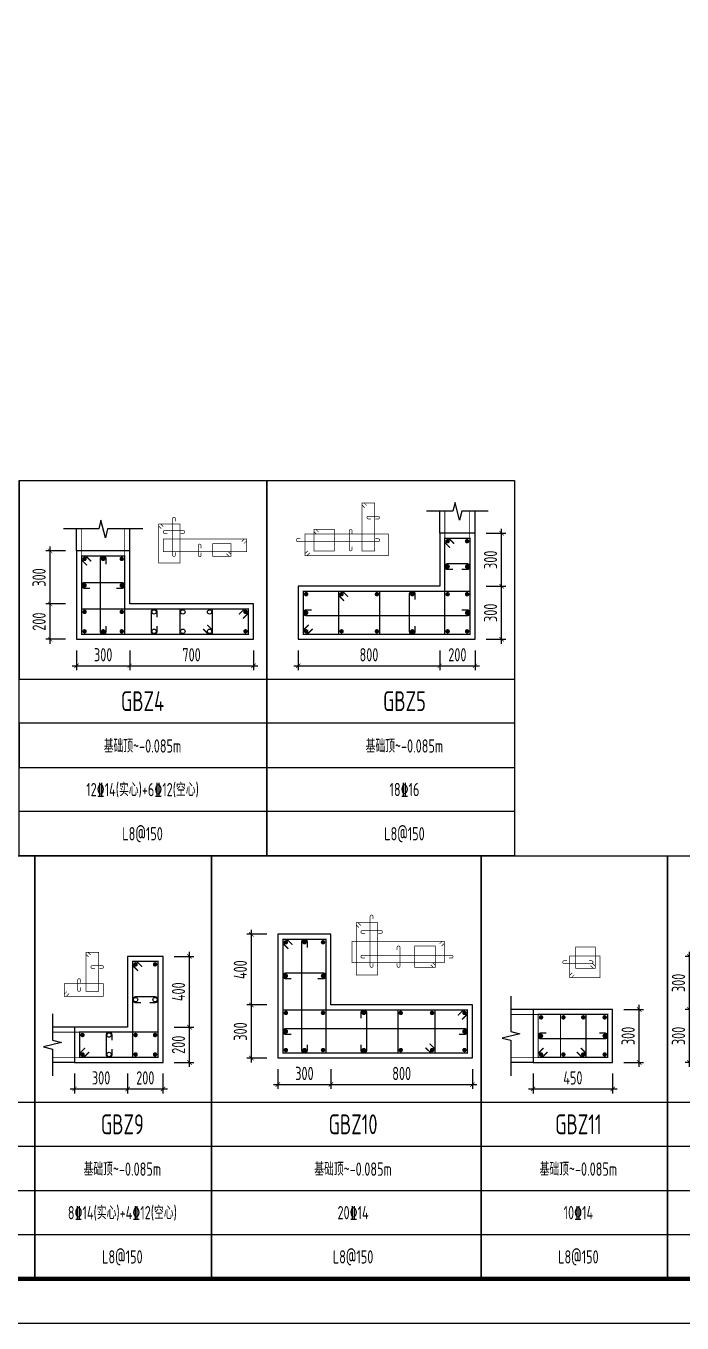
# Model space of a CAD drawing. Extents: x -668857 to 143095, y -247466 to 228182.
# Drawn here: x -325619 to -310776, y 166782 to 196144 of the extents above; entities that cross this region are included whole.
import ezdxf
from ezdxf.enums import TextEntityAlignment as Align

# ---------------------------------------------------------------- set-up
doc = ezdxf.new("R2010")
doc.units = 0
doc.header["$LTSCALE"] = 1000
doc.layers.get('0').update_dxf_attribs({"linetype": 'CONTINUOUS'})
doc.layers.get('DEFPOINTS').update_dxf_attribs({"linetype": 'CONTINUOUS'})
for name, color, linetype in [('-TK', 7, 'CONTINUOUS'), ('COLU_DE_DIM', 3, 'CONTINUOUS'), ('COLU_DE_TH', 7, 'CONTINUOUS'), ('LINK', 6, 'CONTINUOUS'), ('LINK-INDEX', 6, 'CONTINUOUS'), ('REIN', 6, 'CONTINUOUS'), ('TAB', 7, 'CONTINUOUS'), ('TAB_TEXT', 7, 'CONTINUOUS'), ('THIN', 7, 'CONTINUOUS')]:
    doc.layers.add(name, color=color, linetype=linetype)
doc.styles.add('TSSD_DIMENSION', font='Tssdeng.shx', dxfattribs={"width": 0.7, "bigfont": 'tssdchn.shx'})
doc.styles.add('TSSD_REIN', font='tssdeng.shx', dxfattribs={"width": 0.7, "height": 300, "bigfont": 'tssdchn.shx'})
doc.dimstyles.new('TSSD_25_100', dxfattribs={"dimtxt": 300, "dimasz": 100, "dimexe": 100, "dimexo": 250, "dimgap": 100, "dimtad": 1, "dimdec": 0, "dimlfac": 0.25, "dimzin": 0, "dimdsep": 46, "dimtxsty": 'TSSD_DIMENSION', "dimblk": 'ARCHTICK', "dimcen": 0, "dimdle": 100, "dimclrt": 7, "dimadec": 0, "dimazin": 0, "dimtfac": 1, "dimtdec": 0, "dimtix": 1, "dimtmove": 2, "dimatfit": 3, "dimldrblk": 'ARCHTICK', "dimfxl": 0, "dimtolj": 1, "dimtzin": 0, "dimarcsym": 0})

# ---------------------------------------------------------------- blocks, each defined once
blk = doc.blocks.new('A1')
blk.add_lwpolyline([(0, 59400), (0, 0), (84100, 0), (84100, 59400)], close=True)
at = {"const_width": 100}
blk.add_lwpolyline([(2500, 58400), (2500, 1000), (83100, 1000), (83100, 58400)], close=True, dxfattribs=at)
blk = doc.blocks.new('_ArchTick')
at = {"color": 0, "linetype": 'ByBlock', "const_width": 0.15}
blk.add_lwpolyline([(-0.5, -0.5), (0.5, 0.5)], dxfattribs=at)
blk = doc.blocks.new('*D609')
at = {"layer": 'COLU_DE_DIM', "color": 0, "lineweight": -2}
for p, q in [((-319919, 172532), (-319919, 172082)), ((-318719, 172532), (-318719, 172082)), ((-320019, 172182), (-318619, 172182))]:
    blk.add_line(p, q, dxfattribs=at)
at = {"layer": 'DEFPOINTS', "color": 0}
for p in [(-319919, 172782), (-318719, 172782), (-318719, 172182)]:
    blk.add_point(p, dxfattribs=at)
at = {"layer": 'COLU_DE_DIM', "color": 0, "lineweight": -2, "xscale": 100, "yscale": 100, "zscale": 100, "rotation": 180}
blk.add_blockref('_ArchTick', (-319919, 172182), dxfattribs=at)
at = {"layer": 'COLU_DE_DIM', "color": 0, "lineweight": -2, "xscale": 100, "yscale": 100, "zscale": 100}
blk.add_blockref('_ArchTick', (-318719, 172182), dxfattribs=at)
at = {"layer": 'COLU_DE_DIM', "color": 7, "insert": (-319319, 172432), "char_height": 300, "attachment_point": 5, "style": 'TSSD_DIMENSION'}
blk.add_mtext('\\A1;300', dxfattribs=at)
blk = doc.blocks.new('*D610')
at = {"layer": 'COLU_DE_DIM', "color": 0, "lineweight": -2}
for p, q in [((-318719, 172532), (-318719, 172082)), ((-315519, 172532), (-315519, 172082)), ((-318819, 172182), (-315419, 172182))]:
    blk.add_line(p, q, dxfattribs=at)
at = {"layer": 'DEFPOINTS', "color": 0}
for p in [(-318719, 172782), (-315519, 172782), (-315519, 172182)]:
    blk.add_point(p, dxfattribs=at)
at = {"layer": 'COLU_DE_DIM', "color": 0, "lineweight": -2, "xscale": 100, "yscale": 100, "zscale": 100, "rotation": 180}
blk.add_blockref('_ArchTick', (-318719, 172182), dxfattribs=at)
at = {"layer": 'COLU_DE_DIM', "color": 0, "lineweight": -2, "xscale": 100, "yscale": 100, "zscale": 100}
blk.add_blockref('_ArchTick', (-315519, 172182), dxfattribs=at)
at = {"layer": 'COLU_DE_DIM', "color": 7, "insert": (-317119, 172432), "char_height": 300, "attachment_point": 5, "style": 'TSSD_DIMENSION'}
blk.add_mtext('\\A1;800', dxfattribs=at)
blk = doc.blocks.new('*D611')
at = {"layer": 'COLU_DE_DIM', "color": 0, "lineweight": -2}
for p, q in [((-320169, 173982), (-320619, 173982)), ((-320519, 172682), (-320519, 174082)), ((-320169, 172782), (-320619, 172782))]:
    blk.add_line(p, q, dxfattribs=at)
at = {"layer": 'DEFPOINTS', "color": 0}
for p in [(-320519, 173982), (-319919, 173982), (-319919, 172782)]:
    blk.add_point(p, dxfattribs=at)
at = {"layer": 'COLU_DE_DIM', "color": 0, "lineweight": -2, "xscale": 100, "yscale": 100, "zscale": 100}
for p, rotation in [((-320519, 173982), 90), ((-320519, 172782), 270)]:
    blk.add_blockref('_ArchTick', p, dxfattribs=dict(at, rotation=rotation))
at = {"layer": 'COLU_DE_DIM', "color": 7, "insert": (-320769, 173382), "char_height": 300, "attachment_point": 5, "rotation": 90, "style": 'TSSD_DIMENSION'}
blk.add_mtext('\\A1;300', dxfattribs=at)
blk = doc.blocks.new('*D612')
at = {"layer": 'COLU_DE_DIM', "color": 0, "lineweight": -2}
for p, q in [((-320519, 173882), (-320519, 175682)), ((-320169, 175582), (-320619, 175582)), ((-320169, 173982), (-320619, 173982))]:
    blk.add_line(p, q, dxfattribs=at)
at = {"layer": 'DEFPOINTS', "color": 0}
for p in [(-320519, 175582), (-319919, 175582), (-319919, 173982)]:
    blk.add_point(p, dxfattribs=at)
at = {"layer": 'COLU_DE_DIM', "color": 0, "lineweight": -2, "xscale": 100, "yscale": 100, "zscale": 100}
for p, rotation in [((-320519, 175582), 90), ((-320519, 173982), 270)]:
    blk.add_blockref('_ArchTick', p, dxfattribs=dict(at, rotation=rotation))
at = {"layer": 'COLU_DE_DIM', "color": 7, "insert": (-320769, 174782), "char_height": 300, "attachment_point": 5, "rotation": 90, "style": 'TSSD_DIMENSION'}
blk.add_mtext('\\A1;400', dxfattribs=at)
blk = doc.blocks.new('*D639')
at = {"layer": 'COLU_DE_DIM', "color": 0, "lineweight": -2}
for p, q in [((-324472, 182010), (-324472, 181560)), ((-323272, 182010), (-323272, 181560)), ((-324572, 181660), (-323172, 181660))]:
    blk.add_line(p, q, dxfattribs=at)
at = {"layer": 'DEFPOINTS', "color": 0}
for p in [(-324472, 182260), (-323272, 182260), (-323272, 181660)]:
    blk.add_point(p, dxfattribs=at)
at = {"layer": 'COLU_DE_DIM', "color": 0, "lineweight": -2, "xscale": 100, "yscale": 100, "zscale": 100, "rotation": 180}
blk.add_blockref('_ArchTick', (-324472, 181660), dxfattribs=at)
at = {"layer": 'COLU_DE_DIM', "color": 0, "lineweight": -2, "xscale": 100, "yscale": 100, "zscale": 100}
blk.add_blockref('_ArchTick', (-323272, 181660), dxfattribs=at)
at = {"layer": 'COLU_DE_DIM', "color": 7, "insert": (-323872, 181910), "char_height": 300, "attachment_point": 5, "style": 'TSSD_DIMENSION'}
blk.add_mtext('\\A1;300', dxfattribs=at)
blk = doc.blocks.new('*D640')
at = {"layer": 'COLU_DE_DIM', "color": 0, "lineweight": -2}
for p, q in [((-323272, 182010), (-323272, 181560)), ((-320472, 182010), (-320472, 181560)), ((-323372, 181660), (-320372, 181660))]:
    blk.add_line(p, q, dxfattribs=at)
at = {"layer": 'DEFPOINTS', "color": 0}
for p in [(-323272, 182260), (-320472, 182260), (-320472, 181660)]:
    blk.add_point(p, dxfattribs=at)
at = {"layer": 'COLU_DE_DIM', "color": 0, "lineweight": -2, "xscale": 100, "yscale": 100, "zscale": 100, "rotation": 180}
blk.add_blockref('_ArchTick', (-323272, 181660), dxfattribs=at)
at = {"layer": 'COLU_DE_DIM', "color": 0, "lineweight": -2, "xscale": 100, "yscale": 100, "zscale": 100}
blk.add_blockref('_ArchTick', (-320472, 181660), dxfattribs=at)
at = {"layer": 'COLU_DE_DIM', "color": 7, "insert": (-321872, 181910), "char_height": 300, "attachment_point": 5, "style": 'TSSD_DIMENSION'}
blk.add_mtext('\\A1;700', dxfattribs=at)
blk = doc.blocks.new('*D641')
at = {"layer": 'COLU_DE_DIM', "color": 0, "lineweight": -2}
for p, q in [((-324722, 183060), (-325172, 183060)), ((-325072, 182160), (-325072, 183160)), ((-324722, 182260), (-325172, 182260))]:
    blk.add_line(p, q, dxfattribs=at)
at = {"layer": 'DEFPOINTS', "color": 0}
for p in [(-325072, 183060), (-324472, 183060), (-324472, 182260)]:
    blk.add_point(p, dxfattribs=at)
at = {"layer": 'COLU_DE_DIM', "color": 0, "lineweight": -2, "xscale": 100, "yscale": 100, "zscale": 100}
for p, rotation in [((-325072, 183060), 90), ((-325072, 182260), 270)]:
    blk.add_blockref('_ArchTick', p, dxfattribs=dict(at, rotation=rotation))
at = {"layer": 'COLU_DE_DIM', "color": 7, "insert": (-325322, 182660), "char_height": 300, "attachment_point": 5, "rotation": 90, "style": 'TSSD_DIMENSION'}
blk.add_mtext('\\A1;200', dxfattribs=at)
blk = doc.blocks.new('*D642')
at = {"layer": 'COLU_DE_DIM', "color": 0, "lineweight": -2}
for p, q in [((-324722, 184260), (-325172, 184260)), ((-325072, 182960), (-325072, 184360)), ((-324722, 183060), (-325172, 183060))]:
    blk.add_line(p, q, dxfattribs=at)
at = {"layer": 'DEFPOINTS', "color": 0}
for p in [(-325072, 184260), (-324472, 184260), (-324472, 183060)]:
    blk.add_point(p, dxfattribs=at)
at = {"layer": 'COLU_DE_DIM', "color": 0, "lineweight": -2, "xscale": 100, "yscale": 100, "zscale": 100}
for p, rotation in [((-325072, 184260), 90), ((-325072, 183060), 270)]:
    blk.add_blockref('_ArchTick', p, dxfattribs=dict(at, rotation=rotation))
at = {"layer": 'COLU_DE_DIM', "color": 7, "insert": (-325322, 183660), "char_height": 300, "attachment_point": 5, "rotation": 90, "style": 'TSSD_DIMENSION'}
blk.add_mtext('\\A1;300', dxfattribs=at)
blk = doc.blocks.new('*D653')
at = {"layer": 'COLU_DE_DIM', "color": 0, "lineweight": -2}
for p, q in [((-319459, 182010), (-319459, 181560)), ((-316259, 182010), (-316259, 181560)), ((-319559, 181660), (-316159, 181660))]:
    blk.add_line(p, q, dxfattribs=at)
at = {"layer": 'DEFPOINTS', "color": 0}
for p in [(-319459, 182260), (-316259, 182260), (-316259, 181660)]:
    blk.add_point(p, dxfattribs=at)
at = {"layer": 'COLU_DE_DIM', "color": 0, "lineweight": -2, "xscale": 100, "yscale": 100, "zscale": 100, "rotation": 180}
blk.add_blockref('_ArchTick', (-319459, 181660), dxfattribs=at)
at = {"layer": 'COLU_DE_DIM', "color": 0, "lineweight": -2, "xscale": 100, "yscale": 100, "zscale": 100}
blk.add_blockref('_ArchTick', (-316259, 181660), dxfattribs=at)
at = {"layer": 'COLU_DE_DIM', "color": 7, "insert": (-317859, 181910), "char_height": 300, "attachment_point": 5, "style": 'TSSD_DIMENSION'}
blk.add_mtext('\\A1;800', dxfattribs=at)
blk = doc.blocks.new('*D654')
at = {"layer": 'COLU_DE_DIM', "color": 0, "lineweight": -2}
for p, q in [((-316259, 182010), (-316259, 181560)), ((-315459, 182010), (-315459, 181560)), ((-316359, 181660), (-315359, 181660))]:
    blk.add_line(p, q, dxfattribs=at)
at = {"layer": 'DEFPOINTS', "color": 0}
for p in [(-316259, 182260), (-315459, 182260), (-315459, 181660)]:
    blk.add_point(p, dxfattribs=at)
at = {"layer": 'COLU_DE_DIM', "color": 0, "lineweight": -2, "xscale": 100, "yscale": 100, "zscale": 100, "rotation": 180}
blk.add_blockref('_ArchTick', (-316259, 181660), dxfattribs=at)
at = {"layer": 'COLU_DE_DIM', "color": 0, "lineweight": -2, "xscale": 100, "yscale": 100, "zscale": 100}
blk.add_blockref('_ArchTick', (-315459, 181660), dxfattribs=at)
at = {"layer": 'COLU_DE_DIM', "color": 7, "insert": (-315859, 181910), "char_height": 300, "attachment_point": 5, "style": 'TSSD_DIMENSION'}
blk.add_mtext('\\A1;200', dxfattribs=at)
blk = doc.blocks.new('*D655')
at = {"layer": 'COLU_DE_DIM', "color": 0, "lineweight": -2}
for p, q in [((-314859, 182160), (-314859, 183560)), ((-315209, 183460), (-314759, 183460)), ((-315209, 182260), (-314759, 182260))]:
    blk.add_line(p, q, dxfattribs=at)
at = {"layer": 'DEFPOINTS', "color": 0}
for p in [(-315459, 183460), (-314859, 183460), (-315459, 182260)]:
    blk.add_point(p, dxfattribs=at)
at = {"layer": 'COLU_DE_DIM', "color": 0, "lineweight": -2, "xscale": 100, "yscale": 100, "zscale": 100}
for p, rotation in [((-314859, 183460), 90), ((-314859, 182260), 270)]:
    blk.add_blockref('_ArchTick', p, dxfattribs=dict(at, rotation=rotation))
at = {"layer": 'COLU_DE_DIM', "color": 7, "insert": (-315109, 182860), "char_height": 300, "attachment_point": 5, "rotation": 90, "style": 'TSSD_DIMENSION'}
blk.add_mtext('\\A1;300', dxfattribs=at)
blk = doc.blocks.new('*D656')
at = {"layer": 'COLU_DE_DIM', "color": 0, "lineweight": -2}
for p, q in [((-314859, 183360), (-314859, 184760)), ((-315209, 184660), (-314759, 184660)), ((-315209, 183460), (-314759, 183460))]:
    blk.add_line(p, q, dxfattribs=at)
at = {"layer": 'DEFPOINTS', "color": 0}
for p in [(-315459, 184660), (-314859, 184660), (-315459, 183460)]:
    blk.add_point(p, dxfattribs=at)
at = {"layer": 'COLU_DE_DIM', "color": 0, "lineweight": -2, "xscale": 100, "yscale": 100, "zscale": 100}
for p, rotation in [((-314859, 184660), 90), ((-314859, 183460), 270)]:
    blk.add_blockref('_ArchTick', p, dxfattribs=dict(at, rotation=rotation))
at = {"layer": 'COLU_DE_DIM', "color": 7, "insert": (-315109, 184060), "char_height": 300, "attachment_point": 5, "rotation": 90, "style": 'TSSD_DIMENSION'}
blk.add_mtext('\\A1;300', dxfattribs=at)
blk = doc.blocks.new('*D659')
at = {"layer": 'COLU_DE_DIM', "color": 0, "lineweight": -2}
for p, q in [((-310257, 173882), (-310707, 173882)), ((-310607, 172582), (-310607, 173982)), ((-310257, 172682), (-310707, 172682))]:
    blk.add_line(p, q, dxfattribs=at)
at = {"layer": 'DEFPOINTS', "color": 0}
for p in [(-310607, 173882), (-310007, 173882), (-310007, 172682)]:
    blk.add_point(p, dxfattribs=at)
at = {"layer": 'COLU_DE_DIM', "color": 0, "lineweight": -2, "xscale": 100, "yscale": 100, "zscale": 100}
for p, rotation in [((-310607, 173882), 90), ((-310607, 172682), 270)]:
    blk.add_blockref('_ArchTick', p, dxfattribs=dict(at, rotation=rotation))
at = {"layer": 'COLU_DE_DIM', "color": 7, "insert": (-310857, 173282), "char_height": 300, "attachment_point": 5, "rotation": 90, "style": 'TSSD_DIMENSION'}
blk.add_mtext('\\A1;300', dxfattribs=at)
blk = doc.blocks.new('*D660')
at = {"layer": 'COLU_DE_DIM', "color": 0, "lineweight": -2}
for p, q in [((-310257, 175082), (-310707, 175082)), ((-310607, 173782), (-310607, 175182)), ((-310257, 173882), (-310707, 173882))]:
    blk.add_line(p, q, dxfattribs=at)
at = {"layer": 'DEFPOINTS', "color": 0}
for p in [(-310607, 175082), (-310007, 175082), (-310007, 173882)]:
    blk.add_point(p, dxfattribs=at)
at = {"layer": 'COLU_DE_DIM', "color": 0, "lineweight": -2, "xscale": 100, "yscale": 100, "zscale": 100}
for p, rotation in [((-310607, 175082), 90), ((-310607, 173882), 270)]:
    blk.add_blockref('_ArchTick', p, dxfattribs=dict(at, rotation=rotation))
at = {"layer": 'COLU_DE_DIM', "color": 7, "insert": (-310857, 174482), "char_height": 300, "attachment_point": 5, "rotation": 90, "style": 'TSSD_DIMENSION'}
blk.add_mtext('\\A1;300', dxfattribs=at)
blk = doc.blocks.new('*D661')
at = {"layer": 'COLU_DE_DIM', "color": 0, "lineweight": -2}
for p, q in [((-314146, 172432), (-314146, 171982)), ((-312346, 172432), (-312346, 171982)), ((-314246, 172082), (-312246, 172082))]:
    blk.add_line(p, q, dxfattribs=at)
at = {"layer": 'DEFPOINTS', "color": 0}
for p in [(-314146, 172682), (-312346, 172682), (-312346, 172082)]:
    blk.add_point(p, dxfattribs=at)
at = {"layer": 'COLU_DE_DIM', "color": 0, "lineweight": -2, "xscale": 100, "yscale": 100, "zscale": 100, "rotation": 180}
blk.add_blockref('_ArchTick', (-314146, 172082), dxfattribs=at)
at = {"layer": 'COLU_DE_DIM', "color": 0, "lineweight": -2, "xscale": 100, "yscale": 100, "zscale": 100}
blk.add_blockref('_ArchTick', (-312346, 172082), dxfattribs=at)
at = {"layer": 'COLU_DE_DIM', "color": 7, "insert": (-313246, 172332), "char_height": 300, "attachment_point": 5, "style": 'TSSD_DIMENSION'}
blk.add_mtext('\\A1;450', dxfattribs=at)
blk = doc.blocks.new('*D662')
at = {"layer": 'COLU_DE_DIM', "color": 0, "lineweight": -2}
for p, q in [((-312096, 173882), (-311646, 173882)), ((-311746, 172582), (-311746, 173982)), ((-312096, 172682), (-311646, 172682))]:
    blk.add_line(p, q, dxfattribs=at)
at = {"layer": 'DEFPOINTS', "color": 0}
for p in [(-312346, 173882), (-311746, 173882), (-312346, 172682)]:
    blk.add_point(p, dxfattribs=at)
at = {"layer": 'COLU_DE_DIM', "color": 0, "lineweight": -2, "xscale": 100, "yscale": 100, "zscale": 100}
for p, rotation in [((-311746, 173882), 90), ((-311746, 172682), 270)]:
    blk.add_blockref('_ArchTick', p, dxfattribs=dict(at, rotation=rotation))
at = {"layer": 'COLU_DE_DIM', "color": 7, "insert": (-311996, 173282), "char_height": 300, "attachment_point": 5, "rotation": 90, "style": 'TSSD_DIMENSION'}
blk.add_mtext('\\A1;300', dxfattribs=at)
blk = doc.blocks.new('*D859')
at = {"layer": 'COLU_DE_DIM', "color": 0, "lineweight": -2}
for p, q in [((-324519, 172432), (-324519, 171982)), ((-323319, 172432), (-323319, 171982)), ((-324619, 172082), (-323219, 172082))]:
    blk.add_line(p, q, dxfattribs=at)
at = {"layer": 'DEFPOINTS', "color": 0}
for p in [(-324519, 172682), (-323319, 172682), (-323319, 172082)]:
    blk.add_point(p, dxfattribs=at)
at = {"layer": 'COLU_DE_DIM', "color": 0, "lineweight": -2, "xscale": 100, "yscale": 100, "zscale": 100, "rotation": 180}
blk.add_blockref('_ArchTick', (-324519, 172082), dxfattribs=at)
at = {"layer": 'COLU_DE_DIM', "color": 0, "lineweight": -2, "xscale": 100, "yscale": 100, "zscale": 100}
blk.add_blockref('_ArchTick', (-323319, 172082), dxfattribs=at)
at = {"layer": 'COLU_DE_DIM', "color": 7, "insert": (-323919, 172332), "char_height": 300, "attachment_point": 5, "style": 'TSSD_DIMENSION'}
blk.add_mtext('\\A1;300', dxfattribs=at)
blk = doc.blocks.new('*D860')
at = {"layer": 'COLU_DE_DIM', "color": 0, "lineweight": -2}
for p, q in [((-323319, 172432), (-323319, 171982)), ((-322519, 172432), (-322519, 171982)), ((-323419, 172082), (-322419, 172082))]:
    blk.add_line(p, q, dxfattribs=at)
at = {"layer": 'DEFPOINTS', "color": 0}
for p in [(-323319, 172682), (-322519, 172682), (-322519, 172082)]:
    blk.add_point(p, dxfattribs=at)
at = {"layer": 'COLU_DE_DIM', "color": 0, "lineweight": -2, "xscale": 100, "yscale": 100, "zscale": 100, "rotation": 180}
blk.add_blockref('_ArchTick', (-323319, 172082), dxfattribs=at)
at = {"layer": 'COLU_DE_DIM', "color": 0, "lineweight": -2, "xscale": 100, "yscale": 100, "zscale": 100}
blk.add_blockref('_ArchTick', (-322519, 172082), dxfattribs=at)
at = {"layer": 'COLU_DE_DIM', "color": 7, "insert": (-322919, 172332), "char_height": 300, "attachment_point": 5, "style": 'TSSD_DIMENSION'}
blk.add_mtext('\\A1;200', dxfattribs=at)
blk = doc.blocks.new('*D861')
at = {"layer": 'COLU_DE_DIM', "color": 0, "lineweight": -2}
for p, q in [((-321919, 172582), (-321919, 173582)), ((-322269, 173482), (-321819, 173482)), ((-322269, 172682), (-321819, 172682))]:
    blk.add_line(p, q, dxfattribs=at)
at = {"layer": 'DEFPOINTS', "color": 0}
for p in [(-322519, 173482), (-321919, 173482), (-322519, 172682)]:
    blk.add_point(p, dxfattribs=at)
at = {"layer": 'COLU_DE_DIM', "color": 0, "lineweight": -2, "xscale": 100, "yscale": 100, "zscale": 100}
for p, rotation in [((-321919, 173482), 90), ((-321919, 172682), 270)]:
    blk.add_blockref('_ArchTick', p, dxfattribs=dict(at, rotation=rotation))
at = {"layer": 'COLU_DE_DIM', "color": 7, "insert": (-322169, 173082), "char_height": 300, "attachment_point": 5, "rotation": 90, "style": 'TSSD_DIMENSION'}
blk.add_mtext('\\A1;200', dxfattribs=at)
blk = doc.blocks.new('*D862')
at = {"layer": 'COLU_DE_DIM', "color": 0, "lineweight": -2}
for p, q in [((-322269, 175082), (-321819, 175082)), ((-321919, 173382), (-321919, 175182)), ((-322269, 173482), (-321819, 173482))]:
    blk.add_line(p, q, dxfattribs=at)
at = {"layer": 'DEFPOINTS', "color": 0}
for p in [(-322519, 175082), (-321919, 175082), (-322519, 173482)]:
    blk.add_point(p, dxfattribs=at)
at = {"layer": 'COLU_DE_DIM', "color": 0, "lineweight": -2, "xscale": 100, "yscale": 100, "zscale": 100}
for p, rotation in [((-321919, 175082), 90), ((-321919, 173482), 270)]:
    blk.add_blockref('_ArchTick', p, dxfattribs=dict(at, rotation=rotation))
at = {"layer": 'COLU_DE_DIM', "color": 7, "insert": (-322169, 174282), "char_height": 300, "attachment_point": 5, "rotation": 90, "style": 'TSSD_DIMENSION'}
blk.add_mtext('\\A1;400', dxfattribs=at)

msp = doc.modelspace()

# ---------------------------------------------------------------- linework, layer by layer
at = {"layer": 'COLU_DE_TH'}
for points in [[(-315458.93, 184660.22), (-316258.93, 184660.22), (-316258.93, 183460.22), (-319458.97, 183460.22), (-319458.97, 182260.21), (-315458.93, 182260.21), (-315458.93, 184660.22)], [(-323272.4, 184260.21), (-324472.4, 184260.21), (-324472.4, 182260.21), (-320472.4, 182260.21), (-320472.4, 183060.21), (-323272.4, 183060.21), (-323272.4, 184260.21)], [(-315518.53, 172782.28), (-315518.53, 173982.28), (-318718.53, 173982.28), (-318718.53, 175582.28), (-319918.53, 175582.28), (-319918.53, 172782.28), (-315518.53, 172782.28)], [(-324518.53, 173482.28), (-324518.53, 172682.28), (-322518.53, 172682.28), (-322518.53, 175082.28), (-323318.53, 175082.28), (-323318.53, 173482.28), (-324518.53, 173482.28)], [(-314146.09, 173882.23), (-314146.09, 172682.28), (-312346.09, 172682.28), (-312346.09, 173882.23), (-314146.09, 173882.23)]]:
    msp.add_lwpolyline(points, close=True, dxfattribs=at)
at = {"layer": 'LINK', "const_width": 30}
for points in [[(-316023.93, 184333.3), (-316143.93, 184453.3), (-316143.93, 184545.22), (-315573.93, 184545.22), (-315573.93, 182375.21), (-316143.93, 182375.21), (-316143.93, 184545.22), (-316052, 184545.22), (-315932, 184425.22)], [(-324237.4, 183933.29), (-324357.4, 184053.29), (-324357.4, 184145.21), (-323387.4, 184145.21), (-323387.4, 182375.21), (-324357.4, 182375.21), (-324357.4, 184145.21), (-324265.48, 184145.21), (-324145.48, 184025.21)], [(-319132.05, 182495.21), (-319252.05, 182375.21), (-319343.97, 182375.21), (-319343.97, 183345.22), (-315573.93, 183345.22), (-315573.93, 182375.21), (-319343.97, 182375.21), (-319343.97, 182467.14), (-319223.97, 182587.14)], [(-318423.96, 183133.3), (-318543.96, 183253.3), (-318543.96, 183345.22), (-317613.95, 183345.22), (-317613.95, 182375.21), (-318543.96, 182375.21), (-318543.96, 183345.22), (-318452.04, 183345.22), (-318332.04, 183225.22)], [(-320799.32, 182825.21), (-320679.32, 182945.21), (-320587.4, 182945.21), (-320587.4, 182375.21), (-324357.4, 182375.21), (-324357.4, 182945.21), (-320587.4, 182945.21), (-320587.4, 182853.29), (-320707.4, 182733.29)], [(-321519.14, 182587.14), (-321399.14, 182467.14), (-321399.14, 182375.21), (-322135.01, 182375.21), (-322135.01, 182945.21), (-321399.14, 182945.21), (-321399.14, 182375.21), (-321491.07, 182375.21), (-321611.07, 182495.21)], [(-319683.53, 175255.36), (-319803.53, 175375.36), (-319803.53, 175467.28), (-318833.53, 175467.28), (-318833.53, 172897.28), (-319803.53, 172897.28), (-319803.53, 175467.28), (-319711.61, 175467.28), (-319591.61, 175347.28)], [(-323083.53, 174755.36), (-323203.53, 174875.36), (-323203.53, 174967.28), (-322633.53, 174967.28), (-322633.53, 172797.28), (-323203.53, 172797.28), (-323203.53, 174967.28), (-323111.61, 174967.28), (-322991.61, 174847.28)], [(-315845.46, 173747.28), (-315725.46, 173867.28), (-315633.53, 173867.28), (-315633.53, 172897.28), (-319803.53, 172897.28), (-319803.53, 173867.28), (-315633.53, 173867.28), (-315633.53, 173775.36), (-315753.53, 173655.36)], [(-316486.88, 173109.21), (-316366.88, 172989.21), (-316366.88, 172897.28), (-317204.71, 172897.28), (-317204.71, 173867.28), (-316366.88, 173867.28), (-316366.88, 172897.28), (-316458.8, 172897.28), (-316578.8, 173017.28)], [(-313819.16, 172917.28), (-313939.16, 172797.28), (-314031.09, 172797.28), (-314031.09, 173767.23), (-312461.09, 173767.23), (-312461.09, 172797.28), (-314031.09, 172797.28), (-314031.09, 172889.21), (-313911.09, 173009.21)], [(-313065.83, 173009.1), (-312945.83, 172889.1), (-312945.83, 172797.18), (-313525.83, 172797.19), (-313525.83, 173767.23), (-312945.83, 173767.23), (-312945.83, 172797.18), (-313037.76, 172797.18), (-313157.76, 172917.18)], [(-324191.61, 172917.28), (-324311.61, 172797.28), (-324403.53, 172797.28), (-324403.53, 173367.28), (-322633.53, 173367.28), (-322633.53, 172797.28), (-324403.53, 172797.28), (-324403.53, 172889.21), (-324283.53, 173009.21)]]:
    msp.add_lwpolyline(points, dxfattribs=at)
for points in [[(-323807.4, 183960.21), (-323807.4, 184080.21, 1), (-323937.4, 184080.21), (-323937.4, 182440.21, 1), (-323807.4, 182440.21), (-323807.4, 182560.21)], [(-315758.93, 183840.34), (-315638.93, 183840.34, 1), (-315638.93, 183970.34), (-316078.93, 183970.34, 1), (-316078.93, 183840.34), (-315958.93, 183840.34)], [(-323572.4, 183415.21), (-323452.4, 183415.21, 1), (-323452.4, 183545.21), (-324292.4, 183545.21, 1), (-324292.4, 183415.21), (-324172.4, 183415.21)], [(-316813.94, 183160.22), (-316813.94, 183280.22, 1), (-316943.94, 183280.22), (-316943.94, 182440.21, 1), (-316813.94, 182440.21), (-316813.94, 182560.21)], [(-322654.82, 182760.21), (-322654.82, 182880.21, 1), (-322784.82, 182880.21), (-322784.82, 182440.21, 1), (-322654.82, 182440.21), (-322654.82, 182560.21)], [(-319158.97, 182925.22), (-319278.97, 182925.22, 1), (-319278.97, 182795.22), (-315638.93, 182795.22, 1), (-315638.93, 182925.22), (-315758.93, 182925.22)], [(-319253.53, 175282.28), (-319253.53, 175402.28, 1), (-319383.53, 175402.28), (-319383.53, 172962.28, 1), (-319253.53, 172962.28), (-319253.53, 173082.28)], [(-319018.53, 174575.59), (-318898.53, 174575.59, 1), (-318898.53, 174705.59), (-319738.53, 174705.59, 1), (-319738.53, 174575.59), (-319618.53, 174575.59)], [(-322818.53, 174037.28), (-322698.53, 174037.28, 1), (-322698.53, 174167.28), (-323138.53, 174167.28, 1), (-323138.53, 174037.28), (-323018.53, 174037.28)], [(-318039.87, 173082.28), (-318039.87, 172962.28, 1), (-317909.87, 172962.28), (-317909.87, 173802.28, 1), (-318039.87, 173802.28), (-318039.87, 173682.28)], [(-323673.53, 173182.28), (-323673.53, 173302.28, 1), (-323803.53, 173302.28), (-323803.53, 172862.28, 1), (-323673.53, 172862.28), (-323673.53, 172982.28)], [(-315818.53, 173317.28), (-315698.53, 173317.28, 1), (-315698.53, 173447.28), (-319738.53, 173447.28, 1), (-319738.53, 173317.28), (-319618.53, 173317.28)], [(-313846.09, 173347.26), (-313966.09, 173347.26, 1), (-313966.09, 173217.26), (-312526.09, 173217.26, 1), (-312526.09, 173347.26), (-312646.09, 173347.26)]]:
    msp.add_lwpolyline(points, format="xyb", dxfattribs=at)
at = {"layer": 'LINK-INDEX', "const_width": 15}
for points in [[(-317954.82, 185240.81), (-318014.82, 185300.81), (-318014.82, 185346.77), (-317729.82, 185346.77), (-317729.82, 184261.76), (-318014.82, 184261.76), (-318014.82, 185346.77), (-317968.86, 185346.77), (-317908.86, 185286.77)], [(-322558.45, 184765.69), (-322618.45, 184825.69), (-322618.45, 184871.65), (-322133.45, 184871.65), (-322133.45, 183986.65), (-322618.45, 183986.65), (-322618.45, 184871.65), (-322572.49, 184871.65), (-322512.49, 184811.65)], [(-319044.84, 184640.81), (-319104.84, 184700.81), (-319104.84, 184746.77), (-318639.83, 184746.77), (-318639.83, 184261.76), (-319104.84, 184261.76), (-319104.84, 184746.77), (-319058.87, 184746.77), (-318998.87, 184686.77)], [(-320734.42, 184471.65), (-320674.42, 184531.65), (-320628.45, 184531.65), (-320628.45, 184246.65), (-322513.45, 184246.65), (-322513.45, 184531.65), (-320628.45, 184531.65), (-320628.45, 184485.69), (-320688.45, 184425.69)], [(-321038.45, 184242.61), (-320978.45, 184182.61), (-320978.45, 184136.65), (-321393.45, 184136.65), (-321393.45, 184421.65), (-320978.45, 184421.65), (-320978.45, 184136.65), (-321024.42, 184136.65), (-321084.42, 184196.65)], [(-319198.88, 184216.76), (-319258.88, 184156.76), (-319304.84, 184156.76), (-319304.84, 184641.77), (-317419.81, 184641.77), (-317419.81, 184156.76), (-319304.84, 184156.76), (-319304.84, 184202.73), (-319244.84, 184262.73)], [(-318087.51, 175736.81), (-318147.51, 175796.81), (-318147.51, 175842.77), (-317662.51, 175842.77), (-317662.51, 174657.77), (-318147.51, 174657.77), (-318147.51, 175842.77), (-318101.55, 175842.77), (-318041.55, 175782.77)], [(-316263.47, 175362.77), (-316203.47, 175422.77), (-316157.51, 175422.77), (-316157.51, 174937.77), (-318242.51, 174937.77), (-318242.51, 175422.77), (-316157.51, 175422.77), (-316157.51, 175376.81), (-316217.51, 175316.81)], [(-316417.51, 174938.73), (-316357.51, 174878.73), (-316357.51, 174832.77), (-316822.51, 174832.77), (-316822.51, 175317.77), (-316357.51, 175317.77), (-316357.51, 174832.77), (-316403.47, 174832.77), (-316463.47, 174892.77)], [(-312799.95, 174919.48), (-312739.95, 174859.48), (-312739.95, 174813.52), (-313179.95, 174813.52), (-313179.95, 175298.54), (-312739.95, 175298.54), (-312739.95, 174813.52), (-312785.91, 174813.52), (-312845.91, 174873.52)], [(-324200.77, 175070.25), (-324260.77, 175130.25), (-324260.77, 175176.21), (-323975.77, 175176.21), (-323975.77, 174291.21), (-324260.77, 174291.21), (-324260.77, 175176.21), (-324214.8, 175176.21), (-324154.8, 175116.21)], [(-313213.87, 174663.56), (-313273.87, 174603.56), (-313319.83, 174603.56), (-313319.83, 175088.53), (-312634.83, 175088.53), (-312634.83, 174603.56), (-313319.83, 174603.56), (-313319.83, 174649.52), (-313259.83, 174709.52)], [(-324644.8, 174241.21), (-324704.8, 174181.21), (-324750.77, 174181.21), (-324750.77, 174466.21), (-323865.77, 174466.21), (-323865.77, 174181.21), (-324750.77, 174181.21), (-324750.77, 174227.17), (-324690.77, 174287.17)]]:
    msp.add_lwpolyline(points, dxfattribs=at)
for points in [[(-322238.45, 184929.15), (-322238.45, 184989.15, 1), (-322303.45, 184989.15), (-322303.45, 184169.15, 1), (-322238.45, 184169.15), (-322238.45, 184229.15)], [(-317712.32, 184981.77), (-317652.32, 184981.77, 1), (-317652.32, 185046.77), (-317872.32, 185046.77, 1), (-317872.32, 184981.77), (-317812.32, 184981.77)], [(-322120.95, 184656.65), (-322060.95, 184656.65, 1), (-322060.95, 184721.65), (-322480.95, 184721.65, 1), (-322480.95, 184656.65), (-322420.95, 184656.65)], [(-318239.82, 184654.27), (-318239.82, 184714.27, 1), (-318304.82, 184714.27), (-318304.82, 184294.26, 1), (-318239.82, 184294.26), (-318239.82, 184354.26)], [(-321655.64, 184322.02), (-321655.64, 184382.02, 1), (-321720.64, 184382.02), (-321720.64, 184162.02, 1), (-321655.64, 184162.02), (-321655.64, 184222.02)], [(-319412.34, 184536.77), (-319472.34, 184536.77, 1), (-319472.34, 184471.77), (-317652.32, 184471.77, 1), (-317652.32, 184536.77), (-317712.32, 184536.77)], [(-317767.51, 175925.27), (-317767.51, 175985.27, 1), (-317832.51, 175985.27), (-317832.51, 174865.27, 1), (-317767.51, 174865.27), (-317767.51, 174925.27)], [(-317650.01, 175602.77), (-317590.01, 175602.77, 1), (-317590.01, 175667.77), (-318010.01, 175667.77, 1), (-318010.01, 175602.77), (-317950.01, 175602.77)], [(-317222.51, 174925.27), (-317222.51, 174865.27, 1), (-317157.51, 174865.27), (-317157.51, 175285.27, 1), (-317222.51, 175285.27), (-317222.51, 175225.27)], [(-316050.01, 175042.77), (-315990.01, 175042.77, 1), (-315990.01, 175107.77), (-318010.01, 175107.77, 1), (-318010.01, 175042.77), (-317950.01, 175042.77)], [(-323958.27, 174811.21), (-323898.27, 174811.21, 1), (-323898.27, 174876.21), (-324118.27, 174876.21, 1), (-324118.27, 174811.21), (-324058.27, 174811.21)], [(-313382.33, 174983.54), (-313442.33, 174983.54, 1), (-313442.33, 174918.54), (-312822.33, 174918.54, 1), (-312822.33, 174983.54), (-312882.33, 174983.54)], [(-324385.77, 174483.71), (-324385.77, 174543.71, 1), (-324450.77, 174543.71), (-324450.77, 174323.71, 1), (-324385.77, 174323.71), (-324385.77, 174383.71)]]:
    msp.add_lwpolyline(points, format="xyb", dxfattribs=at)
at = {"layer": 'LINK-INDEX', "color": 1, "const_width": 20}
for points in [[(-316143.93, 184445.22), (-316143.93, 185160.22)], [(-315581.06, 184445.22), (-315581.06, 185160.22)], [(-324357.4, 184045.21), (-324357.4, 184760.21)], [(-323394.53, 184045.21), (-323394.53, 184760.21)], [(-313931.09, 173767.23), (-314646.09, 173767.23)], [(-324303.53, 173367.28), (-325018.53, 173367.28)], [(-324303.53, 172797.28), (-325018.53, 172797.28)], [(-313931.09, 172797.28), (-314646.09, 172797.28)]]:
    msp.add_lwpolyline(points, dxfattribs=at)
at = {"layer": 'REIN', "const_width": 50}
for points in [[(-316103.93, 184480.22, 1), (-316053.93, 184480.22, 1), (-316103.93, 184480.22)], [(-315663.93, 184480.22, 1), (-315613.93, 184480.22, 1), (-315663.93, 184480.22)], [(-324317.4, 184080.21, 1), (-324267.4, 184080.21, 1), (-324317.4, 184080.21)], [(-323897.4, 184080.21, 1), (-323847.4, 184080.21, 1), (-323897.4, 184080.21)], [(-323477.4, 184080.21, 1), (-323427.4, 184080.21, 1), (-323477.4, 184080.21)], [(-316103.93, 183905.34, 1), (-316053.93, 183905.34, 1), (-316103.93, 183905.34)], [(-315663.93, 183905.34, 1), (-315613.93, 183905.34, 1), (-315663.93, 183905.34)], [(-324317.4, 183480.21, 1), (-324267.4, 183480.21, 1), (-324317.4, 183480.21)], [(-323477.4, 183480.21, 1), (-323427.4, 183480.21, 1), (-323477.4, 183480.21)], [(-319303.97, 183280.22, 1), (-319253.97, 183280.22, 1), (-319303.97, 183280.22)], [(-318503.96, 183280.22, 1), (-318453.96, 183280.22, 1), (-318503.96, 183280.22)], [(-317703.95, 183280.22, 1), (-317653.95, 183280.22, 1), (-317703.95, 183280.22)], [(-316903.94, 183280.22, 1), (-316853.94, 183280.22, 1), (-316903.94, 183280.22)], [(-316103.93, 183280.22, 1), (-316053.93, 183280.22, 1), (-316103.93, 183280.22)], [(-315663.93, 183280.22, 1), (-315613.93, 183280.22, 1), (-315663.93, 183280.22)], [(-324317.4, 182880.21, 1), (-324267.4, 182880.21, 1), (-324317.4, 182880.21)], [(-323477.4, 182880.21, 1), (-323427.4, 182880.21, 1), (-323477.4, 182880.21)], [(-320677.4, 182880.21, 1), (-320627.4, 182880.21, 1), (-320677.4, 182880.21)], [(-319303.97, 182860.22, 1), (-319253.97, 182860.22, 1), (-319303.97, 182860.22)], [(-315663.93, 182860.22, 1), (-315613.93, 182860.22, 1), (-315663.93, 182860.22)], [(-324317.4, 182440.21, 1), (-324267.4, 182440.21, 1), (-324317.4, 182440.21)], [(-323897.4, 182440.21, 1), (-323847.4, 182440.21, 1), (-323897.4, 182440.21)], [(-323477.4, 182440.21, 1), (-323427.4, 182440.21, 1), (-323477.4, 182440.21)], [(-320677.4, 182440.21, 1), (-320627.4, 182440.21, 1), (-320677.4, 182440.21)], [(-319303.97, 182440.21, 1), (-319253.97, 182440.21, 1), (-319303.97, 182440.21)], [(-318503.96, 182440.21, 1), (-318453.96, 182440.21, 1), (-318503.96, 182440.21)], [(-317703.95, 182440.21, 1), (-317653.95, 182440.21, 1), (-317703.95, 182440.21)], [(-316903.94, 182440.21, 1), (-316853.94, 182440.21, 1), (-316903.94, 182440.21)], [(-316103.93, 182440.21, 1), (-316053.93, 182440.21, 1), (-316103.93, 182440.21)], [(-315663.93, 182440.21, 1), (-315613.93, 182440.21, 1), (-315663.93, 182440.21)], [(-319763.53, 175402.28, 1), (-319713.53, 175402.28, 1), (-319763.53, 175402.28)], [(-319343.53, 175402.28, 1), (-319293.53, 175402.28, 1), (-319343.53, 175402.28)], [(-318923.53, 175402.28, 1), (-318873.53, 175402.28, 1), (-318923.53, 175402.28)], [(-323163.53, 174902.28, 1), (-323113.53, 174902.28, 1), (-323163.53, 174902.28)], [(-322723.53, 174902.28, 1), (-322673.53, 174902.28, 1), (-322723.53, 174902.28)], [(-319763.53, 174640.59, 1), (-319713.53, 174640.59, 1), (-319763.53, 174640.59)], [(-318923.53, 174640.59, 1), (-318873.53, 174640.59, 1), (-318923.53, 174640.59)], [(-319763.53, 173802.28, 1), (-319713.53, 173802.28, 1), (-319763.53, 173802.28)], [(-318923.53, 173802.28, 1), (-318873.53, 173802.28, 1), (-318923.53, 173802.28)], [(-317999.87, 173802.28, 1), (-317949.87, 173802.28, 1), (-317999.87, 173802.28)], [(-317164.71, 173802.28, 1), (-317114.71, 173802.28, 1), (-317164.71, 173802.28)], [(-316456.88, 173802.28, 1), (-316406.88, 173802.28, 1), (-316456.88, 173802.28)], [(-315723.53, 173802.28, 1), (-315673.53, 173802.28, 1), (-315723.53, 173802.28)], [(-313991.09, 173702.23, 1), (-313941.09, 173702.23, 1), (-313991.09, 173702.23)], [(-313485.83, 173702.13, 1), (-313435.83, 173702.13, 1), (-313485.83, 173702.13)], [(-313035.83, 173702.23, 1), (-312985.83, 173702.23, 1), (-313035.83, 173702.23)], [(-312551.09, 173702.23, 1), (-312501.09, 173702.23, 1), (-312551.09, 173702.23)], [(-324363.53, 173302.28, 1), (-324313.53, 173302.28, 1), (-324363.53, 173302.28)], [(-323163.53, 173302.28, 1), (-323113.53, 173302.28, 1), (-323163.53, 173302.28)], [(-322723.53, 173302.28, 1), (-322673.53, 173302.28, 1), (-322723.53, 173302.28)], [(-319763.53, 173382.28, 1), (-319713.53, 173382.28, 1), (-319763.53, 173382.28)], [(-315723.53, 173382.28, 1), (-315673.53, 173382.28, 1), (-315723.53, 173382.28)], [(-313991.09, 173282.36, 1), (-313941.09, 173282.36, 1), (-313991.09, 173282.36)], [(-312551.09, 173282.36, 1), (-312501.09, 173282.36, 1), (-312551.09, 173282.36)], [(-319763.53, 172962.28, 1), (-319713.53, 172962.28, 1), (-319763.53, 172962.28)], [(-319343.53, 172962.28, 1), (-319293.53, 172962.28, 1), (-319343.53, 172962.28)], [(-318923.53, 172962.28, 1), (-318873.53, 172962.28, 1), (-318923.53, 172962.28)], [(-317999.87, 172962.28, 1), (-317949.87, 172962.28, 1), (-317999.87, 172962.28)], [(-317164.71, 172962.28, 1), (-317114.71, 172962.28, 1), (-317164.71, 172962.28)], [(-316456.88, 172962.28, 1), (-316406.88, 172962.28, 1), (-316456.88, 172962.28)], [(-315723.53, 172962.28, 1), (-315673.53, 172962.28, 1), (-315723.53, 172962.28)], [(-324363.53, 172862.28, 1), (-324313.53, 172862.28, 1), (-324363.53, 172862.28)], [(-323163.53, 172862.28, 1), (-323113.53, 172862.28, 1), (-323163.53, 172862.28)], [(-322723.53, 172862.28, 1), (-322673.53, 172862.28, 1), (-322723.53, 172862.28)], [(-313991.09, 172862.28, 1), (-313941.09, 172862.28, 1), (-313991.09, 172862.28)], [(-313485.83, 172862.19, 1), (-313435.83, 172862.19, 1), (-313485.83, 172862.19)], [(-313035.83, 172862.28, 1), (-312985.83, 172862.28, 1), (-313035.83, 172862.28)], [(-312551.09, 172862.28, 1), (-312501.09, 172862.28, 1), (-312551.09, 172862.28)]]:
    msp.add_lwpolyline(points, format="xyb", close=True, dxfattribs=at)
at = {"layer": 'REIN'}
for centre in [(-322719.82, 182880.21), (-322070.01, 182880.21), (-321464.14, 182880.21), (-322719.82, 182440.21), (-322070.01, 182440.21), (-321464.14, 182440.21), (-323138.53, 174102.28), (-322698.53, 174102.28), (-323738.53, 173302.28), (-323738.53, 172862.28)]:
    msp.add_circle(centre, 50, dxfattribs=at)
at = {"layer": 'TAB'}
for points in [[(-325772.4, 185850.95), (-320172.4, 185850.95), (-320172.4, 177360.21), (-325772.4, 177360.21), (-325772.4, 185850.95), (-325772.4, 181360.21), (-320172.4, 181360.21), (-320172.4, 180360.21), (-325772.4, 180360.21), (-325772.4, 179360.21), (-320172.4, 179360.21), (-320172.4, 178360.21), (-325772.4, 178360.21)], [(-320172.4, 185850.95), (-314565.27, 185850.95), (-314565.27, 177360.21), (-320172.4, 177360.21), (-320172.4, 185850.95), (-320172.4, 181360.21), (-314565.27, 181360.21), (-314565.27, 180360.21), (-320172.4, 180360.21), (-320172.4, 179360.21), (-314565.27, 179360.21), (-314565.27, 178360.21), (-320172.4, 178360.21)], [(-331318.53, 177360.21), (-325418.53, 177360.21), (-325418.53, 167782.28), (-331318.53, 167782.28), (-331318.53, 177360.21), (-331318.53, 171782.28), (-325418.53, 171782.28), (-325418.53, 170782.28), (-331318.53, 170782.28), (-331318.53, 169782.28), (-325418.53, 169782.28), (-325418.53, 168782.28), (-331318.53, 168782.28)], [(-325418.53, 177360.21), (-321418.53, 177360.21), (-321418.53, 167782.28), (-325418.53, 167782.28), (-325418.53, 177360.21), (-325418.53, 171782.28), (-321418.53, 171782.28), (-321418.53, 170782.28), (-325418.53, 170782.28), (-325418.53, 169782.28), (-321418.53, 169782.28), (-321418.53, 168782.28), (-325418.53, 168782.28)], [(-321418.53, 177360.21), (-315318.5, 177360.21), (-315318.5, 167782.28), (-321418.53, 167782.28), (-321418.53, 177360.21), (-321418.53, 171782.28), (-315318.5, 171782.28), (-315318.5, 170782.28), (-321418.53, 170782.28), (-321418.53, 169782.28), (-315318.5, 169782.28), (-315318.5, 168782.28), (-321418.53, 168782.28)], [(-315318.5, 177360.21), (-311107.29, 177360.21), (-311107.29, 167782.28), (-315318.5, 167782.28), (-315318.5, 177360.21), (-315318.5, 171782.28), (-311107.29, 171782.28), (-311107.29, 170782.28), (-315318.5, 170782.28), (-315318.5, 169782.28), (-311107.29, 169782.28), (-311107.29, 168782.28), (-315318.5, 168782.28)], [(-311107.29, 177360.21), (-305500.17, 177360.21), (-305500.17, 167782.28), (-311107.29, 167782.28), (-311107.29, 177360.21), (-311107.29, 171782.28), (-305500.17, 171782.28), (-305500.17, 170782.28), (-311107.29, 170782.28), (-311107.29, 169782.28), (-305500.17, 169782.28), (-305500.17, 168782.28), (-311107.29, 168782.28)]]:
    msp.add_lwpolyline(points, dxfattribs=at)
at = {"layer": 'THIN'}
for p, q in [((-316258.93, 184660.22), (-316258.93, 185160.22)), ((-315458.93, 184660.22), (-315458.93, 185160.22)), ((-324472.4, 184260.21), (-324472.4, 184760.21)), ((-323272.4, 184260.21), (-323272.4, 184760.21)), ((-314146.09, 173882.23), (-314646.09, 173882.23)), ((-324518.53, 173482.28), (-325018.53, 173482.28)), ((-324518.53, 172682.28), (-325018.53, 172682.28)), ((-314146.09, 172682.28), (-314646.09, 172682.28))]:
    msp.add_line(p, q, dxfattribs=at)
for points in [[(-315158.93, 185160.22), (-315758.93, 185160.22), (-315808.93, 184960.22), (-315908.93, 185360.22), (-315958.93, 185160.22), (-316558.93, 185160.22)], [(-322972.4, 184760.21), (-323772.4, 184760.21), (-323822.4, 184560.21), (-323922.4, 184960.21), (-323972.4, 184760.21), (-324772.4, 184760.21)], [(-314646.09, 174182.23), (-314646.09, 173382.26), (-314446.09, 173332.26), (-314846.09, 173232.26), (-314646.09, 173182.26), (-314646.09, 172382.28)], [(-325018.53, 173782.28), (-325018.53, 173182.28), (-324818.53, 173132.28), (-325218.53, 173032.28), (-325018.53, 172982.28), (-325018.53, 172382.28)]]:
    msp.add_lwpolyline(points, dxfattribs=at)

# ---------------------------------------------------------------- block references
at = {"layer": '-TK'}
msp.add_blockref('A1', (-341718.52, 166782.28), dxfattribs=at)

# ---------------------------------------------------------------- texts
at = {"layer": 'TAB_TEXT', "color": 7, "style": 'TSSD_REIN', "width": 0.7}
for s, height, p in [('GBZ4', 450, (-322981.07, 180860.21)), ('GBZ5', 450, (-317056.05, 180860.21)), ('基础顶~-0.085m', 300, (-322981.07, 179860.21)), ('基础顶~-0.085m', 300, (-317056.05, 179860.21)), ('L8@150', 300, (-322981.07, 177860.21)), ('L8@150', 300, (-317056.05, 177860.21)), ('GBZ9', 450, (-323437.9, 171282.28)), ('GBZ10', 450, (-318218.53, 171282.28)), ('GBZ11', 450, (-313120.95, 171282.28)), ('基础顶~-0.085m', 300, (-323437.9, 170282.28)), ('基础顶~-0.085m', 300, (-318218.53, 170282.28)), ('基础顶~-0.085m', 300, (-313120.95, 170282.28)), ('8%%13214(实心)+4%%13212(空心)', 300, (-323437.9, 169282.28)), ('L8@150', 300, (-323437.9, 168282.28)), ('L8@150', 300, (-318218.53, 168282.28)), ('L8@150', 300, (-313120.95, 168282.28))]:
    msp.add_text(s, height=height, dxfattribs=at).set_placement(p, align=Align.MIDDLE)
at = {"layer": 'TAB_TEXT', "color": 1, "style": 'TSSD_REIN', "width": 0.7}
for s, p in [('12%%13214(实心)+6%%13212(空心)', (-322981.07, 178860.21)), ('18%%13216', (-317056.05, 178860.21)), ('20%%13214', (-318218.53, 169282.28)), ('10%%13214', (-313120.95, 169282.28))]:
    msp.add_text(s, height=300, dxfattribs=at).set_placement(p, align=Align.MIDDLE)

# ---------------------------------------------------------------- dimensions: what is measured, and where the dimension line sits
at = {"layer": 'COLU_DE_DIM'}
for base, p1, p2, picture, middle in [((-314858.93, 184660.22), (-315458.93, 183460.22), (-315458.93, 184660.22), '*D656', (-315108.93, 184060.22)), ((-325072.4, 184260.21), (-324472.4, 183060.21), (-324472.4, 184260.21), '*D642', (-325322.4, 183660.21)), ((-314858.93, 183460.22), (-315458.93, 182260.21), (-315458.93, 183460.22), '*D655', (-315108.93, 182860.22)), ((-325072.4, 183060.21), (-324472.4, 182260.21), (-324472.4, 183060.21), '*D641', (-325322.4, 182660.21)), ((-320518.53, 175582.28), (-319918.53, 173982.28), (-319918.53, 175582.28), '*D612', (-320768.53, 174782.28)), ((-321918.53, 175082.28), (-322518.53, 173482.28), (-322518.53, 175082.28), '*D862', (-322168.53, 174282.28)), ((-310607.29, 175082.34), (-310007.29, 173882.34), (-310007.29, 175082.34), '*D660', (-310857.29, 174482.34)), ((-320518.53, 173982.28), (-319918.53, 172782.28), (-319918.53, 173982.28), '*D611', (-320768.53, 173382.28)), ((-311746.09, 173882.23), (-312346.09, 172682.28), (-312346.09, 173882.23), '*D662', (-311996.09, 173282.26)), ((-310607.29, 173882.34), (-310007.29, 172682.3), (-310007.29, 173882.34), '*D659', (-310857.29, 173282.32)), ((-321918.53, 173482.28), (-322518.53, 172682.28), (-322518.53, 173482.28), '*D861', (-322168.53, 173082.28))]:
    dim = msp.add_linear_dim(base=base, p1=p1, p2=p2, angle=90, dimstyle='TSSD_25_100', dxfattribs=at)
    dim.commit()
    dim.dimension.update_dxf_attribs({"geometry": picture, "text_midpoint": middle})
for base, p1, p2, picture, middle in [((-323272.4, 181660.21), (-324472.4, 182260.21), (-323272.4, 182260.21), '*D639', (-323872.4, 181910.21)), ((-320472.4, 181660.21), (-323272.4, 182260.21), (-320472.4, 182260.21), '*D640', (-321872.4, 181910.21)), ((-316258.93, 181660.21), (-319458.97, 182260.21), (-316258.93, 182260.21), '*D653', (-317858.95, 181910.21)), ((-315458.93, 181660.21), (-316258.93, 182260.21), (-315458.93, 182260.21), '*D654', (-315858.93, 181910.21)), ((-323318.53, 172082.28), (-324518.53, 172682.28), (-323318.53, 172682.28), '*D859', (-323918.53, 172332.28)), ((-322518.53, 172082.28), (-323318.53, 172682.28), (-322518.53, 172682.28), '*D860', (-322918.53, 172332.28)), ((-318718.53, 172182.28), (-319918.53, 172782.28), (-318718.53, 172782.28), '*D609', (-319318.53, 172432.28)), ((-315518.53, 172182.28), (-318718.53, 172782.28), (-315518.53, 172782.28), '*D610', (-317118.53, 172432.28)), ((-312346.09, 172082.28), (-314146.09, 172682.28), (-312346.09, 172682.28), '*D661', (-313246.09, 172332.28))]:
    dim = msp.add_linear_dim(base=base, p1=p1, p2=p2, dimstyle='TSSD_25_100', dxfattribs=at)
    dim.commit()
    dim.dimension.update_dxf_attribs({"geometry": picture, "text_midpoint": middle})

doc.saveas('drawing.dxf')
